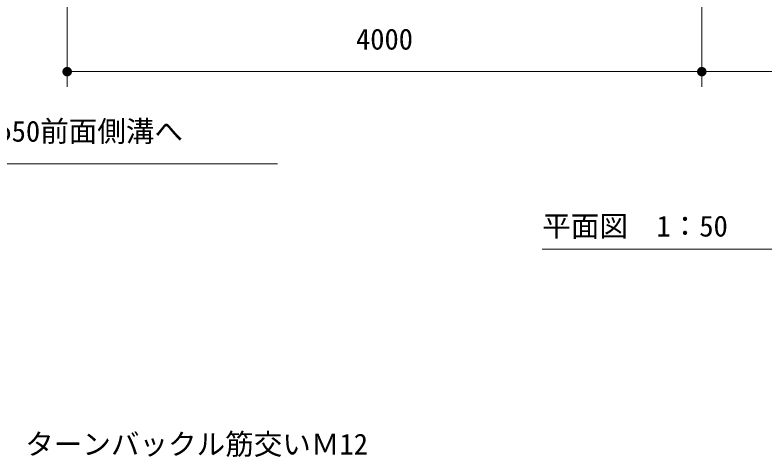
# Model space of a CAD drawing. Units: millimetres at full size; details may follow other scales. Extents: x 0 to 42000, y 0 to 29700.
# Drawn here: x 3176 to 7897, y 16705 to 19491 of the extents above; entities that cross this region are included whole.
import ezdxf
from ezdxf.enums import TextEntityAlignment as Align

# ---------------------------------------------------------------- set-up
doc = ezdxf.new("R2010")
doc.units = ezdxf.units.MM
doc.header["$LTSCALE"] = 100
for name, color, linetype, lineweight in [('D-STR-DIM', 7, 'Continuous', 13), ('D-STR-HTXT', 7, 'Continuous', 13), ('D-STR-TXT', 7, 'Continuous', 13)]:
    doc.layers.add(name, color=color, linetype=linetype, lineweight=lineweight)
doc.styles.add('ＭＳ ゴシック', font='')
doc.styles.get('ＭＳ ゴシック').set_extended_font_data('MS Gothic')

# ---------------------------------------------------------------- blocks, each defined once
blk = doc.blocks.new('filled_dot')
at = {"color": 0, "linetype": 'Continuous', "lineweight": -2, "const_width": 1.25}
blk.add_lwpolyline([(-0.625, 0, 1), (0.625, 0, 1)], format="xyb", close=True, dxfattribs=at)

msp = doc.modelspace()

# ---------------------------------------------------------------- linework, layer by layer
at = {"layer": 'D-STR-DIM'}
for p, q in [((3504.8, 20428.2), (3504.8, 19037.8)), ((7504.8, 20428.2), (7504.8, 19037.8)), ((7504.8, 20428.2), (7504.8, 19037.8)), ((3504.8, 19133.8), (7504.8, 19133.8)), ((7504.8, 19133.8), (11504.8, 19133.8))]:
    msp.add_line(p, q, dxfattribs=at)
at = {"layer": 'D-STR-HTXT'}
msp.add_lwpolyline([(3757.5, 20688.9), (2527.9, 18553.3), (2767.9, 18553.3), (4829.8, 18553.3)], dxfattribs=at)
at = {"layer": 'D-STR-TXT'}
msp.add_line((6499.2, 18014.7), (8099.2, 18014.7), dxfattribs=at)

# ---------------------------------------------------------------- block references
at = {"layer": 'D-STR-DIM', "xscale": 24, "yscale": 24}
for p in [(3504.8, 19133.8), (7504.8, 19133.8)]:
    msp.add_blockref('filled_dot', p, dxfattribs=at)
at = {"layer": 'D-STR-DIM', "xscale": 24, "yscale": 24, "rotation": 180}
msp.add_blockref('filled_dot', (7504.8, 19133.8), dxfattribs=at)

# ---------------------------------------------------------------- texts
at = {"layer": 'D-STR-DIM', "style": 'ＭＳ ゴシック'}
msp.add_text('4000', height=132, dxfattribs=at).set_placement((5504.8, 19404.8), align=Align.TOP_CENTER)
at = {"layer": 'D-STR-HTXT', "style": 'ＭＳ ゴシック'}
msp.add_text('VUφ50前面側溝へ', height=132, dxfattribs=at).set_placement((2838.9, 18824.3), align=Align.TOP_LEFT)
msp.add_text('ターンバックル筋交いＭ12', height=132, dxfattribs=at).set_placement((5400.5, 16851.9), align=Align.TOP_RIGHT)
at = {"layer": 'D-STR-TXT', "style": 'ＭＳ ゴシック'}
msp.add_text('平面図\u30001：50', height=132, dxfattribs=at).set_placement((6499.2, 18054.7), align=Align.BOTTOM_LEFT)

doc.saveas('drawing.dxf')
